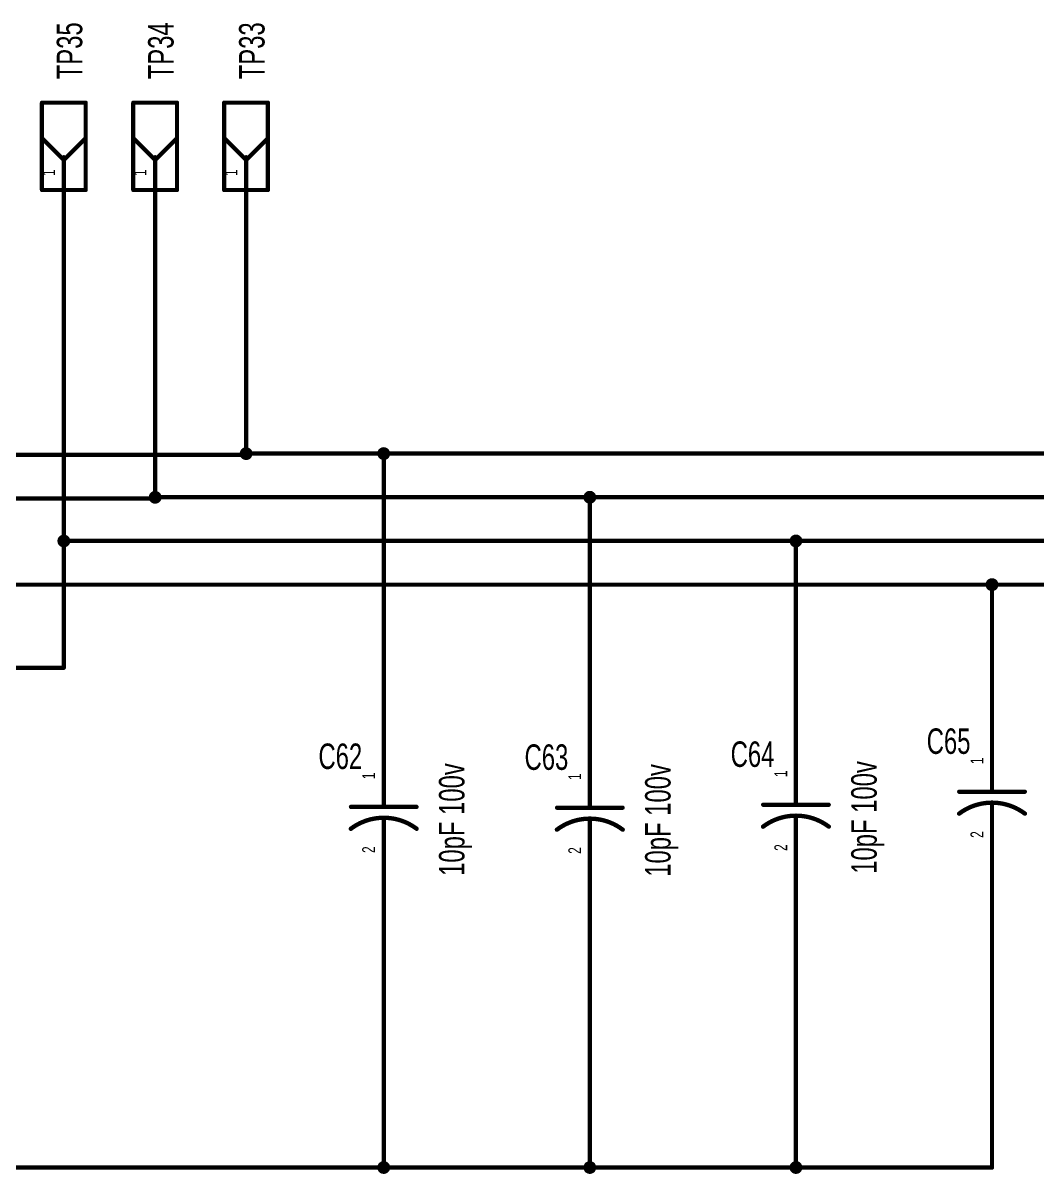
# Model space of a CAD drawing. Extents: x -2.5 to 9, y -2.1 to 6.
# Drawn here: x 4.335 to 6.655, y 0.384 to 3.019 of the extents above; entities that cross this region are included whole.
import ezdxf
from ezdxf.enums import TextEntityAlignment as Align

# ---------------------------------------------------------------- set-up
doc = ezdxf.new("R2010")
doc.units = 0
for name, color, linetype in [('Element', 253, 'CONTINUOUS'), ('Net', 50, 'CONTINUOUS'), ('Pin', 50, 'CONTINUOUS')]:
    doc.layers.add(name, color=color, linetype=linetype)

msp = doc.modelspace()

# ---------------------------------------------------------------- linework, layer by layer
at = {"layer": 'Element', "linetype": 'CONTINUOUS'}
for points, const_width in [([(4.378, 2.837), (4.478, 2.837)], 0.0098), ([(4.378, 2.637), (4.378, 2.837)], 0.0098), ([(4.478, 2.837), (4.478, 2.637)], 0.0098), ([(4.587, 2.837), (4.687, 2.837)], 0.0098), ([(4.587, 2.637), (4.587, 2.837)], 0.0098), ([(4.687, 2.837), (4.687, 2.637)], 0.0098), ([(4.7952, 2.837), (4.8952, 2.837)], 0.0098), ([(4.7952, 2.637), (4.7952, 2.837)], 0.0098), ([(4.8952, 2.837), (4.8952, 2.637)], 0.0098), ([(4.378, 2.7557), (4.428, 2.7057)], 0.0098), ([(4.478, 2.7557), (4.428, 2.7057)], 0.0098), ([(4.587, 2.7557), (4.637, 2.7057)], 0.0098), ([(4.687, 2.7557), (4.637, 2.7057)], 0.0098), ([(4.7952, 2.7557), (4.8452, 2.7057)], 0.0098), ([(4.8952, 2.7557), (4.8452, 2.7057)], 0.0098), ([(4.428, 2.712), (4.428, 2.637)], 0.0098), ([(4.637, 2.712), (4.637, 2.637)], 0.0098), ([(4.8452, 2.712), (4.8452, 2.637)], 0.0098), ([(4.478, 2.637), (4.378, 2.637)], 0.0098), ([(4.687, 2.637), (4.587, 2.637)], 0.0098), ([(4.8952, 2.637), (4.7952, 2.637)], 0.0098), ([(6.5523, 1.2965), (6.5523, 1.2595)], 0.0098), ([(5.1602, 1.2619), (5.1602, 1.2249)], 0.0098), ([(5.6318, 1.2599), (5.6318, 1.2229)], 0.0098), ([(6.1035, 1.2667), (6.1035, 1.2297)], 0.0098), ([(6.6275, 1.2094), (6.6209, 1.214), (6.614, 1.2182), (6.6069, 1.222), (6.5995, 1.2253), (6.5919, 1.2281), (6.5842, 1.2304), (6.5763, 1.2322), (6.5684, 1.2335), (6.5603, 1.2343), (6.5523, 1.2345), (6.5442, 1.2343), (6.5362, 1.2335), (6.5282, 1.2322), (6.5203, 1.2304), (6.5126, 1.2281), (6.505, 1.2253), (6.4977, 1.222), (6.4905, 1.2182), (6.4836, 1.214), (6.477, 1.2093)], 0.01), ([(6.4773, 1.2595), (6.6273, 1.2595)], 0.0098), ([(6.5523, 1.2345), (6.5523, 1.1965)], 0.0098), ([(5.0852, 1.2249), (5.2352, 1.2249)], 0.0098), ([(5.5568, 1.2229), (5.7068, 1.2229)], 0.0098), ([(6.0285, 1.2297), (6.1785, 1.2297)], 0.0098), ([(5.2354, 1.1748), (5.2288, 1.1794), (5.2219, 1.1836), (5.2148, 1.1874), (5.2074, 1.1907), (5.1998, 1.1935), (5.1921, 1.1958), (5.1842, 1.1976), (5.1763, 1.1989), (5.1682, 1.1997), (5.1602, 1.1999), (5.1521, 1.1997), (5.1441, 1.1989), (5.1361, 1.1976), (5.1282, 1.1958), (5.1205, 1.1935), (5.1129, 1.1906), (5.1056, 1.1874), (5.0984, 1.1836), (5.0915, 1.1794), (5.0849, 1.1747)], 0.01), ([(5.1602, 1.1999), (5.1602, 1.1619)], 0.0098), ([(5.707, 1.1727), (5.7004, 1.1774), (5.6936, 1.1816), (5.6864, 1.1854), (5.6791, 1.1887), (5.6715, 1.1915), (5.6638, 1.1938), (5.6559, 1.1956), (5.6479, 1.1969), (5.6399, 1.1977), (5.6318, 1.1979), (5.6238, 1.1977), (5.6157, 1.1969), (5.6078, 1.1956), (5.5999, 1.1938), (5.5922, 1.1915), (5.5846, 1.1886), (5.5772, 1.1854), (5.5701, 1.1816), (5.5632, 1.1774), (5.5566, 1.1727)], 0.01), ([(5.6318, 1.1979), (5.6318, 1.1599)], 0.0098), ([(6.1788, 1.1796), (6.1722, 1.1842), (6.1653, 1.1884), (6.1581, 1.1922), (6.1508, 1.1955), (6.1432, 1.1983), (6.1355, 1.2006), (6.1276, 1.2024), (6.1196, 1.2037), (6.1116, 1.2045), (6.1035, 1.2047), (6.0955, 1.2045), (6.0874, 1.2037), (6.0795, 1.2024), (6.0716, 1.2006), (6.0639, 1.1983), (6.0563, 1.1955), (6.0489, 1.1922), (6.0418, 1.1884), (6.0349, 1.1842), (6.0283, 1.1795)], 0.01), ([(6.1035, 1.2047), (6.1035, 1.1667)], 0.0098)]:
    msp.add_lwpolyline(points, dxfattribs=dict(at, const_width=const_width))
for points, const_width in [([(4.3756, 2.837, 1), (4.3805, 2.837, 1), (4.3756, 2.837, 1)], 0.0049), ([(4.3756, 2.837, 1), (4.3805, 2.837, 1), (4.3756, 2.837, 1)], 0.0049), ([(4.4756, 2.837, 1), (4.4805, 2.837, 1), (4.4756, 2.837, 1)], 0.0049), ([(4.4756, 2.837, 1), (4.4805, 2.837, 1), (4.4756, 2.837, 1)], 0.0049), ([(4.5846, 2.837, 1), (4.5895, 2.837, 1), (4.5846, 2.837, 1)], 0.0049), ([(4.5846, 2.837, 1), (4.5895, 2.837, 1), (4.5846, 2.837, 1)], 0.0049), ([(4.6846, 2.837, 1), (4.6895, 2.837, 1), (4.6846, 2.837, 1)], 0.0049), ([(4.6846, 2.837, 1), (4.6895, 2.837, 1), (4.6846, 2.837, 1)], 0.0049), ([(4.7927, 2.837, 1), (4.7976, 2.837, 1), (4.7927, 2.837, 1)], 0.0049), ([(4.7927, 2.837, 1), (4.7976, 2.837, 1), (4.7927, 2.837, 1)], 0.0049), ([(4.8927, 2.837, 1), (4.8976, 2.837, 1), (4.8927, 2.837, 1)], 0.0049), ([(4.8927, 2.837, 1), (4.8976, 2.837, 1), (4.8927, 2.837, 1)], 0.0049), ([(4.3756, 2.7557, 1), (4.3805, 2.7557, 1), (4.3756, 2.7557, 1)], 0.0049), ([(4.4756, 2.7557, 1), (4.4805, 2.7557, 1), (4.4756, 2.7557, 1)], 0.0049), ([(4.5846, 2.7557, 1), (4.5895, 2.7557, 1), (4.5846, 2.7557, 1)], 0.0049), ([(4.6846, 2.7557, 1), (4.6895, 2.7557, 1), (4.6846, 2.7557, 1)], 0.0049), ([(4.7927, 2.7557, 1), (4.7976, 2.7557, 1), (4.7927, 2.7557, 1)], 0.0049), ([(4.8927, 2.7557, 1), (4.8976, 2.7557, 1), (4.8927, 2.7557, 1)], 0.0049), ([(4.4256, 2.712, 1), (4.4305, 2.712, 1), (4.4256, 2.712, 1)], 0.0049), ([(4.6346, 2.712, 1), (4.6395, 2.712, 1), (4.6346, 2.712, 1)], 0.0049), ([(4.8427, 2.712, 1), (4.8476, 2.712, 1), (4.8427, 2.712, 1)], 0.0049), ([(4.4256, 2.7057, 1), (4.4305, 2.7057, 1), (4.4256, 2.7057, 1)], 0.0049), ([(4.4256, 2.7057, 1), (4.4305, 2.7057, 1), (4.4256, 2.7057, 1)], 0.0049), ([(4.6346, 2.7057, 1), (4.6395, 2.7057, 1), (4.6346, 2.7057, 1)], 0.0049), ([(4.6346, 2.7057, 1), (4.6395, 2.7057, 1), (4.6346, 2.7057, 1)], 0.0049), ([(4.8427, 2.7057, 1), (4.8476, 2.7057, 1), (4.8427, 2.7057, 1)], 0.0049), ([(4.8427, 2.7057, 1), (4.8476, 2.7057, 1), (4.8427, 2.7057, 1)], 0.0049), ([(4.3756, 2.637, 1), (4.3805, 2.637, 1), (4.3756, 2.637, 1)], 0.0049), ([(4.3756, 2.637, 1), (4.3805, 2.637, 1), (4.3756, 2.637, 1)], 0.0049), ([(4.4256, 2.637, 1), (4.4305, 2.637, 1), (4.4256, 2.637, 1)], 0.0049), ([(4.4756, 2.637, 1), (4.4805, 2.637, 1), (4.4756, 2.637, 1)], 0.0049), ([(4.4756, 2.637, 1), (4.4805, 2.637, 1), (4.4756, 2.637, 1)], 0.0049), ([(4.5846, 2.637, 1), (4.5895, 2.637, 1), (4.5846, 2.637, 1)], 0.0049), ([(4.5846, 2.637, 1), (4.5895, 2.637, 1), (4.5846, 2.637, 1)], 0.0049), ([(4.6346, 2.637, 1), (4.6395, 2.637, 1), (4.6346, 2.637, 1)], 0.0049), ([(4.6846, 2.637, 1), (4.6895, 2.637, 1), (4.6846, 2.637, 1)], 0.0049), ([(4.6846, 2.637, 1), (4.6895, 2.637, 1), (4.6846, 2.637, 1)], 0.0049), ([(4.7927, 2.637, 1), (4.7976, 2.637, 1), (4.7927, 2.637, 1)], 0.0049), ([(4.7927, 2.637, 1), (4.7976, 2.637, 1), (4.7927, 2.637, 1)], 0.0049), ([(4.8427, 2.637, 1), (4.8476, 2.637, 1), (4.8427, 2.637, 1)], 0.0049), ([(4.8927, 2.637, 1), (4.8976, 2.637, 1), (4.8927, 2.637, 1)], 0.0049), ([(4.8927, 2.637, 1), (4.8976, 2.637, 1), (4.8927, 2.637, 1)], 0.0049), ([(6.5498, 1.2965, 1), (6.5547, 1.2965, 1), (6.5498, 1.2965, 1)], 0.0049), ([(5.1577, 1.2619, 1), (5.1626, 1.2619, 1), (5.1577, 1.2619, 1)], 0.0049), ([(5.6294, 1.2599, 1), (5.6343, 1.2599, 1), (5.6294, 1.2599, 1)], 0.0049), ([(6.1011, 1.2667, 1), (6.106, 1.2667, 1), (6.1011, 1.2667, 1)], 0.0049), ([(6.4748, 1.2595, 1), (6.4797, 1.2595, 1), (6.4748, 1.2595, 1)], 0.0049), ([(6.5498, 1.2595, 1), (6.5547, 1.2595, 1), (6.5498, 1.2595, 1)], 0.0049), ([(6.5498, 1.2345, 1), (6.5547, 1.2345, 1), (6.5498, 1.2345, 1)], 0.0049), ([(6.6248, 1.2595, 1), (6.6297, 1.2595, 1), (6.6248, 1.2595, 1)], 0.0049), ([(5.0827, 1.2249, 1), (5.0876, 1.2249, 1), (5.0827, 1.2249, 1)], 0.0049), ([(5.1577, 1.2249, 1), (5.1626, 1.2249, 1), (5.1577, 1.2249, 1)], 0.0049), ([(5.2327, 1.2249, 1), (5.2376, 1.2249, 1), (5.2327, 1.2249, 1)], 0.0049), ([(5.5544, 1.2229, 1), (5.5593, 1.2229, 1), (5.5544, 1.2229, 1)], 0.0049), ([(5.6294, 1.2229, 1), (5.6343, 1.2229, 1), (5.6294, 1.2229, 1)], 0.0049), ([(5.7044, 1.2229, 1), (5.7093, 1.2229, 1), (5.7044, 1.2229, 1)], 0.0049), ([(6.0261, 1.2297, 1), (6.031, 1.2297, 1), (6.0261, 1.2297, 1)], 0.0049), ([(6.1011, 1.2297, 1), (6.106, 1.2297, 1), (6.1011, 1.2297, 1)], 0.0049), ([(6.1761, 1.2297, 1), (6.181, 1.2297, 1), (6.1761, 1.2297, 1)], 0.0049), ([(6.4745, 1.2093, 1), (6.4795, 1.2093, 1), (6.4745, 1.2093, 1)], 0.005), ([(6.625, 1.2094, 1), (6.63, 1.2094, 1), (6.625, 1.2094, 1)], 0.005), ([(5.1577, 1.1999, 1), (5.1626, 1.1999, 1), (5.1577, 1.1999, 1)], 0.0049), ([(5.6294, 1.1979, 1), (5.6343, 1.1979, 1), (5.6294, 1.1979, 1)], 0.0049), ([(6.1011, 1.2047, 1), (6.106, 1.2047, 1), (6.1011, 1.2047, 1)], 0.0049), ([(6.5498, 1.1965, 1), (6.5547, 1.1965, 1), (6.5498, 1.1965, 1)], 0.0049), ([(5.0824, 1.1747, 1), (5.0874, 1.1747, 1), (5.0824, 1.1747, 1)], 0.005), ([(5.1577, 1.1619, 1), (5.1626, 1.1619, 1), (5.1577, 1.1619, 1)], 0.0049), ([(5.2329, 1.1748, 1), (5.2379, 1.1748, 1), (5.2329, 1.1748, 1)], 0.005), ([(5.5541, 1.1727, 1), (5.5591, 1.1727, 1), (5.5541, 1.1727, 1)], 0.005), ([(5.6294, 1.1599, 1), (5.6343, 1.1599, 1), (5.6294, 1.1599, 1)], 0.0049), ([(5.7045, 1.1727, 1), (5.7095, 1.1727, 1), (5.7045, 1.1727, 1)], 0.005), ([(6.0258, 1.1795, 1), (6.0308, 1.1795, 1), (6.0258, 1.1795, 1)], 0.005), ([(6.1011, 1.1667, 1), (6.106, 1.1667, 1), (6.1011, 1.1667, 1)], 0.0049), ([(6.1763, 1.1796, 1), (6.1813, 1.1796, 1), (6.1763, 1.1796, 1)], 0.005)]:
    msp.add_lwpolyline(points, format="xyb", dxfattribs=dict(at, const_width=const_width))
at = {"layer": 'Net', "linetype": 'CONTINUOUS', "const_width": 0.0098}
for points in [[(4.428, 2.562), (4.428, 1.5434)], [(4.637, 2.562), (4.637, 1.9309)], [(4.8452, 2.562), (4.8452, 2.0309)], [(4.8452, 2.0309), (3.1345, 2.0309)], [(4.8353, 2.0336), (4.8358, 2.0305), (4.8372, 2.0278), (4.8394, 2.0256), (4.8421, 2.0242), (4.8452, 2.0237), (4.8482, 2.0242), (4.851, 2.0256), (4.8531, 2.0278), (4.8545, 2.0305), (4.855, 2.0336), (4.8545, 2.0366), (4.8531, 2.0394), (4.851, 2.0415), (4.8482, 2.0429), (4.8452, 2.0434), (4.8421, 2.0429), (4.8394, 2.0415), (4.8372, 2.0394), (4.8358, 2.0366), (4.8353, 2.0336)], [(6.9204, 2.0336), (4.8452, 2.0336)], [(5.1503, 2.0336), (5.1508, 2.0305), (5.1522, 2.0278), (5.1544, 2.0256), (5.1571, 2.0242), (5.1602, 2.0237), (5.1632, 2.0242), (5.1659, 2.0256), (5.1681, 2.0278), (5.1695, 2.0305), (5.17, 2.0336), (5.1695, 2.0366), (5.1681, 2.0394), (5.1659, 2.0415), (5.1632, 2.0429), (5.1602, 2.0434), (5.1571, 2.0429), (5.1544, 2.0415), (5.1522, 2.0394), (5.1508, 2.0366), (5.1503, 2.0336)], [(5.1602, 1.4119), (5.1602, 2.0336)], [(4.637, 1.9309), (3.1345, 1.9309)], [(4.6272, 1.9336), (4.6277, 1.9305), (4.6291, 1.9278), (4.6313, 1.9256), (4.634, 1.9242), (4.637, 1.9237), (4.6401, 1.9242), (4.6428, 1.9256), (4.645, 1.9278), (4.6464, 1.9305), (4.6469, 1.9336), (4.6464, 1.9366), (4.645, 1.9394), (4.6428, 1.9415), (4.6401, 1.9429), (4.637, 1.9434), (4.634, 1.9429), (4.6313, 1.9415), (4.6291, 1.9394), (4.6277, 1.9366), (4.6272, 1.9336)], [(4.637, 1.9336), (6.9208, 1.9336)], [(5.622, 1.9336), (5.6225, 1.9305), (5.6239, 1.9278), (5.626, 1.9256), (5.6288, 1.9242), (5.6318, 1.9237), (5.6349, 1.9242), (5.6376, 1.9256), (5.6398, 1.9278), (5.6412, 1.9305), (5.6417, 1.9336), (5.6412, 1.9366), (5.6398, 1.9394), (5.6376, 1.9415), (5.6349, 1.9429), (5.6318, 1.9434), (5.6288, 1.9429), (5.626, 1.9415), (5.6239, 1.9394), (5.6225, 1.9366), (5.622, 1.9336)], [(5.6318, 1.4099), (5.6318, 1.9336)], [(4.4182, 1.8336), (4.4187, 1.8305), (4.4201, 1.8278), (4.4222, 1.8256), (4.425, 1.8242), (4.428, 1.8237), (4.4311, 1.8242), (4.4338, 1.8256), (4.436, 1.8278), (4.4374, 1.8305), (4.4379, 1.8336), (4.4374, 1.8366), (4.436, 1.8394), (4.4338, 1.8415), (4.4311, 1.8429), (4.428, 1.8434), (4.425, 1.8429), (4.4222, 1.8415), (4.4201, 1.8394), (4.4187, 1.8366), (4.4182, 1.8336)], [(6.0937, 1.8336), (6.0942, 1.8305), (6.0956, 1.8278), (6.0978, 1.8256), (6.1005, 1.8242), (6.1035, 1.8237), (6.1066, 1.8242), (6.1093, 1.8256), (6.1115, 1.8278), (6.1129, 1.8305), (6.1134, 1.8336), (6.1129, 1.8366), (6.1115, 1.8394), (6.1093, 1.8415), (6.1066, 1.8429), (6.1035, 1.8434), (6.1005, 1.8429), (6.0978, 1.8415), (6.0956, 1.8394), (6.0942, 1.8366), (6.0937, 1.8336)], [(6.9206, 1.8336), (4.428, 1.8336)], [(6.1035, 1.4167), (6.1035, 1.8336)], [(6.5424, 1.7336), (6.5429, 1.7305), (6.5443, 1.7278), (6.5465, 1.7256), (6.5492, 1.7242), (6.5523, 1.7237), (6.5553, 1.7242), (6.5581, 1.7256), (6.5602, 1.7278), (6.5616, 1.7305), (6.5621, 1.7336), (6.5616, 1.7366), (6.5602, 1.7394), (6.5581, 1.7415), (6.5553, 1.7429), (6.5523, 1.7434), (6.5492, 1.7429), (6.5465, 1.7415), (6.5443, 1.7394), (6.5429, 1.7366), (6.5424, 1.7336)], [(6.9204, 1.7336), (4.2413, 1.7336)], [(6.5523, 1.4465), (6.5523, 1.7336)], [(4.428, 1.5434), (3.1345, 1.5434)], [(6.5523, 0.3992), (6.5523, 1.0465)], [(5.1602, 1.0119), (5.1602, 0.3992)], [(5.6318, 1.0099), (5.6318, 0.3992)], [(6.1035, 1.0167), (6.1035, 0.3992)], [(3.5967, 0.3992), (6.5523, 0.3992)], [(5.1503, 0.3992), (5.1508, 0.3962), (5.1522, 0.3935), (5.1544, 0.3913), (5.1571, 0.3899), (5.1602, 0.3894), (5.1632, 0.3899), (5.1659, 0.3913), (5.1681, 0.3935), (5.1695, 0.3962), (5.17, 0.3992), (5.1695, 0.4023), (5.1681, 0.405), (5.1659, 0.4072), (5.1632, 0.4086), (5.1602, 0.4091), (5.1571, 0.4086), (5.1544, 0.4072), (5.1522, 0.405), (5.1508, 0.4023), (5.1503, 0.3992)], [(5.622, 0.3992), (5.6225, 0.3962), (5.6239, 0.3935), (5.626, 0.3913), (5.6288, 0.3899), (5.6318, 0.3894), (5.6349, 0.3899), (5.6376, 0.3913), (5.6398, 0.3935), (5.6412, 0.3962), (5.6417, 0.3992), (5.6412, 0.4023), (5.6398, 0.405), (5.6376, 0.4072), (5.6349, 0.4086), (5.6318, 0.4091), (5.6288, 0.4086), (5.626, 0.4072), (5.6239, 0.405), (5.6225, 0.4023), (5.622, 0.3992)], [(6.0937, 0.3992), (6.0942, 0.3962), (6.0956, 0.3935), (6.0978, 0.3913), (6.1005, 0.3899), (6.1035, 0.3894), (6.1066, 0.3899), (6.1093, 0.3913), (6.1115, 0.3935), (6.1129, 0.3962), (6.1134, 0.3992), (6.1129, 0.4023), (6.1115, 0.405), (6.1093, 0.4072), (6.1066, 0.4086), (6.1035, 0.4091), (6.1005, 0.4086), (6.0978, 0.4072), (6.0956, 0.405), (6.0942, 0.4023), (6.0937, 0.3992)]]:
    msp.add_lwpolyline(points, dxfattribs=at)
at = {"layer": 'Net', "linetype": 'CONTINUOUS', "const_width": 0.0049}
for points in [[(4.4256, 2.562, 1), (4.4305, 2.562, 1), (4.4256, 2.562, 1)], [(4.6346, 2.562, 1), (4.6395, 2.562, 1), (4.6346, 2.562, 1)], [(4.8427, 2.562, 1), (4.8476, 2.562, 1), (4.8427, 2.562, 1)], [(4.8329, 2.0336, 1), (4.8378, 2.0336, 1), (4.8329, 2.0336, 1)], [(4.8427, 2.0336, 1), (4.8476, 2.0336, 1), (4.8427, 2.0336, 1)], [(4.8427, 2.0309, 1), (4.8476, 2.0309, 1), (4.8427, 2.0309, 1)], [(4.8427, 2.0309, 1), (4.8476, 2.0309, 1), (4.8427, 2.0309, 1)], [(5.1479, 2.0336, 1), (5.1528, 2.0336, 1), (5.1479, 2.0336, 1)], [(5.1577, 2.0336, 1), (5.1626, 2.0336, 1), (5.1577, 2.0336, 1)], [(4.6247, 1.9336, 1), (4.6297, 1.9336, 1), (4.6247, 1.9336, 1)], [(4.6346, 1.9336, 1), (4.6395, 1.9336, 1), (4.6346, 1.9336, 1)], [(4.6346, 1.9309, 1), (4.6395, 1.9309, 1), (4.6346, 1.9309, 1)], [(4.6346, 1.9309, 1), (4.6395, 1.9309, 1), (4.6346, 1.9309, 1)], [(5.6195, 1.9336, 1), (5.6244, 1.9336, 1), (5.6195, 1.9336, 1)], [(5.6294, 1.9336, 1), (5.6343, 1.9336, 1), (5.6294, 1.9336, 1)], [(4.4157, 1.8336, 1), (4.4206, 1.8336, 1), (4.4157, 1.8336, 1)], [(4.4256, 1.8336, 1), (4.4305, 1.8336, 1), (4.4256, 1.8336, 1)], [(6.0912, 1.8336, 1), (6.0962, 1.8336, 1), (6.0912, 1.8336, 1)], [(6.1011, 1.8336, 1), (6.106, 1.8336, 1), (6.1011, 1.8336, 1)], [(6.54, 1.7336, 1), (6.5449, 1.7336, 1), (6.54, 1.7336, 1)], [(6.5498, 1.7336, 1), (6.5547, 1.7336, 1), (6.5498, 1.7336, 1)], [(4.4256, 1.5434, 1), (4.4305, 1.5434, 1), (4.4256, 1.5434, 1)], [(4.4256, 1.5434, 1), (4.4305, 1.5434, 1), (4.4256, 1.5434, 1)], [(6.5498, 1.4465, 1), (6.5547, 1.4465, 1), (6.5498, 1.4465, 1)], [(5.1577, 1.4119, 1), (5.1626, 1.4119, 1), (5.1577, 1.4119, 1)], [(5.6294, 1.4099, 1), (5.6343, 1.4099, 1), (5.6294, 1.4099, 1)], [(6.1011, 1.4167, 1), (6.106, 1.4167, 1), (6.1011, 1.4167, 1)], [(6.5498, 1.0465, 1), (6.5547, 1.0465, 1), (6.5498, 1.0465, 1)], [(5.1577, 1.0119, 1), (5.1626, 1.0119, 1), (5.1577, 1.0119, 1)], [(5.6294, 1.0099, 1), (5.6343, 1.0099, 1), (5.6294, 1.0099, 1)], [(6.1011, 1.0167, 1), (6.106, 1.0167, 1), (6.1011, 1.0167, 1)], [(5.1479, 0.3992, 1), (5.1528, 0.3992, 1), (5.1479, 0.3992, 1)], [(5.1577, 0.3992, 1), (5.1626, 0.3992, 1), (5.1577, 0.3992, 1)], [(5.6195, 0.3992, 1), (5.6244, 0.3992, 1), (5.6195, 0.3992, 1)], [(5.6294, 0.3992, 1), (5.6343, 0.3992, 1), (5.6294, 0.3992, 1)], [(6.0912, 0.3992, 1), (6.0962, 0.3992, 1), (6.0912, 0.3992, 1)], [(6.1011, 0.3992, 1), (6.106, 0.3992, 1), (6.1011, 0.3992, 1)], [(6.5498, 0.3992, 1), (6.5547, 0.3992, 1), (6.5498, 0.3992, 1)], [(6.5498, 0.3992, 1), (6.5547, 0.3992, 1), (6.5498, 0.3992, 1)]]:
    msp.add_lwpolyline(points, format="xyb", dxfattribs=at)
at = {"layer": 'Pin', "linetype": 'CONTINUOUS', "const_width": 0.0098}
for points in [[(4.428, 2.712), (4.428, 2.562)], [(4.637, 2.712), (4.637, 2.562)], [(4.8452, 2.712), (4.8452, 2.562)], [(6.5523, 1.2965), (6.5523, 1.4465)], [(5.1602, 1.2619), (5.1602, 1.4119)], [(5.6318, 1.2599), (5.6318, 1.4099)], [(6.1035, 1.2667), (6.1035, 1.4167)], [(6.5523, 1.1965), (6.5523, 1.0465)], [(5.1602, 1.1619), (5.1602, 1.0119)], [(5.6318, 1.1599), (5.6318, 1.0099)], [(6.1035, 1.1667), (6.1035, 1.0167)]]:
    msp.add_lwpolyline(points, dxfattribs=at)
at = {"layer": 'Pin', "linetype": 'CONTINUOUS', "const_width": 0.0049}
for points in [[(4.4256, 2.712, 1), (4.4305, 2.712, 1), (4.4256, 2.712, 1)], [(4.6346, 2.712, 1), (4.6395, 2.712, 1), (4.6346, 2.712, 1)], [(4.8427, 2.712, 1), (4.8476, 2.712, 1), (4.8427, 2.712, 1)], [(4.4256, 2.562, 1), (4.4305, 2.562, 1), (4.4256, 2.562, 1)], [(4.6346, 2.562, 1), (4.6395, 2.562, 1), (4.6346, 2.562, 1)], [(4.8427, 2.562, 1), (4.8476, 2.562, 1), (4.8427, 2.562, 1)], [(6.5498, 1.4465, 1), (6.5547, 1.4465, 1), (6.5498, 1.4465, 1)], [(5.1577, 1.4119, 1), (5.1626, 1.4119, 1), (5.1577, 1.4119, 1)], [(5.6294, 1.4099, 1), (5.6343, 1.4099, 1), (5.6294, 1.4099, 1)], [(6.1011, 1.4167, 1), (6.106, 1.4167, 1), (6.1011, 1.4167, 1)], [(6.5498, 1.2965, 1), (6.5547, 1.2965, 1), (6.5498, 1.2965, 1)], [(5.1577, 1.2619, 1), (5.1626, 1.2619, 1), (5.1577, 1.2619, 1)], [(5.6294, 1.2599, 1), (5.6343, 1.2599, 1), (5.6294, 1.2599, 1)], [(6.1011, 1.2667, 1), (6.106, 1.2667, 1), (6.1011, 1.2667, 1)], [(6.5498, 1.1965, 1), (6.5547, 1.1965, 1), (6.5498, 1.1965, 1)], [(5.1577, 1.1619, 1), (5.1626, 1.1619, 1), (5.1577, 1.1619, 1)], [(5.6294, 1.1599, 1), (5.6343, 1.1599, 1), (5.6294, 1.1599, 1)], [(6.1011, 1.1667, 1), (6.106, 1.1667, 1), (6.1011, 1.1667, 1)], [(6.5498, 1.0465, 1), (6.5547, 1.0465, 1), (6.5498, 1.0465, 1)], [(5.1577, 1.0119, 1), (5.1626, 1.0119, 1), (5.1577, 1.0119, 1)], [(5.6294, 1.0099, 1), (5.6343, 1.0099, 1), (5.6294, 1.0099, 1)], [(6.1011, 1.0167, 1), (6.106, 1.0167, 1), (6.1011, 1.0167, 1)]]:
    msp.add_lwpolyline(points, format="xyb", dxfattribs=at)

# ---------------------------------------------------------------- texts
at = {"layer": 'Element', "width": 0.7}
for s, p in [('TP35', (4.4877, 2.9557)), ('TP34', (4.6967, 2.9557)), ('TP33', (4.9049, 2.9557)), ('10pF 100v', (5.3624, 1.1958)), ('10pF 100v', (5.8341, 1.1938)), ('10pF 100v', (6.3058, 1.2006))]:
    msp.add_text(s, height=0.0583, rotation=90, dxfattribs=at).set_placement(p, align=Align.BOTTOM_CENTER)
for s, p in [('C65', (6.4529, 1.3287)), ('C62', (5.0608, 1.2941)), ('C64', (6.0042, 1.2989)), ('C63', (5.5325, 1.2921))]:
    msp.add_text(s, height=0.0583, dxfattribs=at).set_placement(p, align=Align.BOTTOM_CENTER)
at = {"layer": 'Pin', "width": 0.7}
for s, p in [('1', (4.3788, 2.6693)), ('1', (4.5878, 2.6693)), ('1', (4.796, 2.6693)), ('1', (6.5031, 1.3228)), ('1', (5.1109, 1.2882)), ('1', (5.5826, 1.2862)), ('1', (6.0543, 1.293)), ('2', (6.5031, 1.1539)), ('2', (5.1109, 1.1193)), ('2', (6.0543, 1.1241)), ('2', (5.5826, 1.1173))]:
    msp.add_text(s, height=0.0292, rotation=90, dxfattribs=at).set_placement(p, align=Align.TOP_LEFT)

doc.saveas('drawing.dxf')
